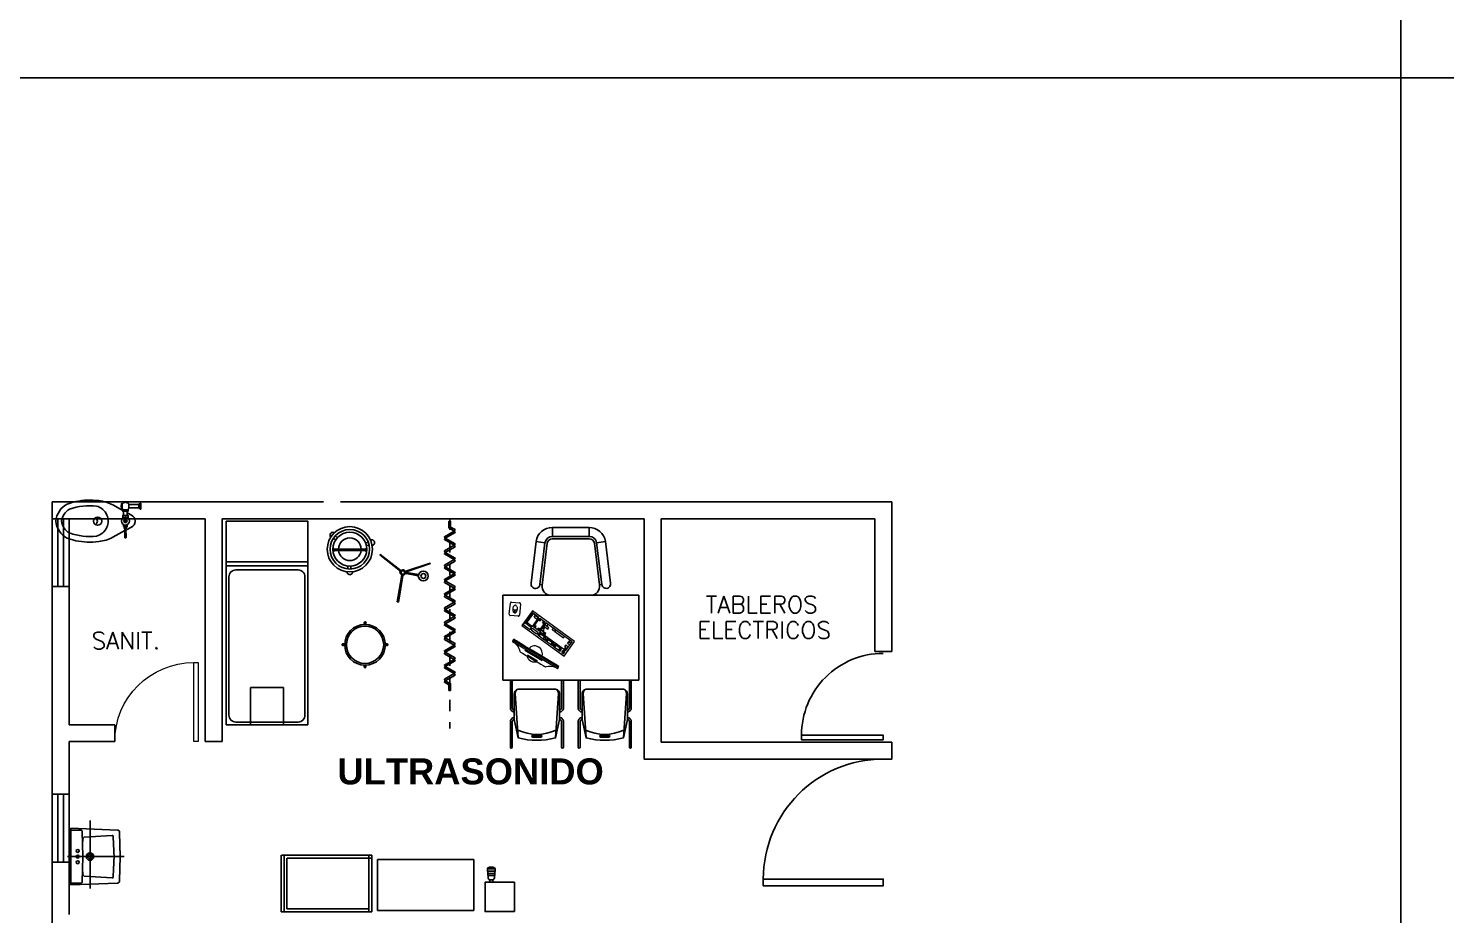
# Model space of a CAD drawing. Header units: millimetres. Extents: x 2523 to 2756, y 378 to 482.
# Drawn here: x 2724.76 to 2737.29, y 399.72 to 407.56 of the extents above; entities that cross this region are included whole.
import ezdxf

# ---------------------------------------------------------------- set-up
doc = ezdxf.new("R2010")
doc.units = ezdxf.units.MM
doc.linetypes.add('HIDDE50', pattern=[0.08, 0.05, -0.03])
for name, color, linetype in [('CANCEL', 6, 'Continuous'), ('M', 5, 'Continuous'), ('MOBILIARIO', 161, 'Continuous'), ('MOBSANIT', 161, 'Continuous'), ('MS', 8, 'Continuous'), ('TEXTOS', 3, 'Continuous')]:
    doc.layers.add(name, color=color, linetype=linetype)
doc.layers.add('MOB', color=161, linetype='Continuous', lineweight=15)
doc.layers.add('Mob. Sanitario', color=156, linetype='Continuous', lineweight=13)
doc.styles.add('ArialB', font='arialbd.ttf')
doc.styles.add('ROMANS', font='romans.shx')

# ---------------------------------------------------------------- blocks, each defined once
blk = doc.blocks.new('P10')
blk.add_lwpolyline([(-0.9, 0.9), (-0.95, 0.9), (-0.95, 0), (-0.9, 0)], close=True)
blk.add_arc((-0.9, 0), 0.9, 0, 90)
blk = doc.blocks.new('LAMP')
for p, q in [((-0.156, 0.204), (-0.16, 0.201)), ((-0.015, 0.015), (-0.16, 0.201)), ((-0.012, 0.02), (-0.156, 0.204)), ((-0.015, 0.015), (-0.025, 0.001)), ((-0.025, 0.001), (-0.023, -0.009)), ((-0.015, 0.015), (-0.009, 0.023)), ((0.001, 0.025), (-0.009, 0.023)), ((0.023, 0.009), (0.001, 0.025)), ((0.023, 0.009), (0.26, 0.049)), ((0.023, 0.009), (0.025, -0.001)), ((0.025, -0.001), (0.262, 0.039)), ((0.26, 0.049), (0.262, 0.039)), ((-0.009, -0.019), (-0.084, -0.243)), ((-0.004, -0.022), (-0.08, -0.244)), ((-0.023, -0.009), (-0.001, -0.025)), ((-0.002, -0.016), (0.019, -0.139)), ((0.007, -0.014), (0.028, -0.137)), ((0.009, -0.023), (0.025, -0.001)), ((-0.08, -0.244), (-0.084, -0.243)), ((0.033, -0.225), (0.033, -0.225)), ((0.043, -0.223), (0.043, -0.223))]:
    blk.add_line(p, q)
for centre, radius in [((0, 0), 0.0155), ((0.031, -0.181), 0.0439), ((0.031, -0.182), 0.0213)]:
    blk.add_circle(centre, radius)
blk = doc.blocks.new('PCU')
for points in [[(-0.017, 0.149), (-0.017, 0.141), (0.006, 0.141), (0.006, 0.149)], [(-0.01, 0.141), (-0.01, -0.141)], [(0, 0.141), (0, -0.141)], [(0.037, 0.17), (0.032, 0.147)], [(0.062, 0.164), (0.055, 0.137)], [(-0.173, 0.008), (-0.15, 0.008)], [(-0.173, -0.017), (-0.146, -0.017)], [(0.099, -0.144), (0.081, -0.124)], [(0.118, -0.126), (0.102, -0.11)], [(-0.017, -0.149), (-0.017, -0.141), (0.006, -0.141), (0.006, -0.149)]]:
    blk.add_lwpolyline(points)
for radius in [0.2, 0.175, 0.15]:
    blk.add_circle((0, 0), radius)
for centre, radius, start, end in [((0.059, 0.193), 0.025, 334.9162, 171.1999), ((-0.2, 0), 0.025, 86.4167, 273.5833), ((0, 0), 0.1, 95.7392, 264.2608), ((0, 0), 0.1, 270, 90), ((0.125, -0.15), 0.025, 227.1617, 32.4494)]:
    blk.add_arc(centre, radius, start, end)
blk = doc.blocks.new('BAN')
for p, q in [((-0.008, 0.18), (-0.008, 0.195)), ((0.007, 0.18), (0.007, 0.195)), ((-0.18, 0.008), (-0.195, 0.008)), ((0.195, 0.007), (0.18, 0.007)), ((-0.18, -0.007), (-0.195, -0.007)), ((0.195, -0.008), (0.18, -0.008)), ((-0.008, -0.18), (-0.008, -0.195)), ((0.007, -0.18), (0.007, -0.195))]:
    blk.add_line(p, q)
for radius in [0.18, 0.165]:
    blk.add_circle((0, 0), radius)
for centre, start, end in [((-0.001, 0.195), 359.184, 181.3882), ((-0.195, 0.001), 88.6118, 270.816), ((0.195, -0.001), 268.6118, 90.816), ((-0.001, -0.195), 178.6118, 0.816)]:
    blk.add_arc(centre, 0.0075, start, end)
blk = doc.blocks.new('Silla 1')
at = {"layer": 'MOBILIARIO'}
for p, q in [((0.41, -0.035), (0.41, 0.035)), ((0.427, -0.035), (0.427, 0.035))]:
    blk.add_line(p, q, dxfattribs=at)
for points in [[(0.185, 0.2, 0.414214), (0.168, 0.218), (-0.07, 0.218, -1), (-0.07, 0.235), (0.168, 0.235, -0.414214), (0.203, 0.2)], [(0.433, 0.165), (0.27, 0.2), (0.044, 0.2, 0.414214), (0, 0.157), (0, -0.157, 0.414214), (0.044, -0.2), (0.27, -0.2), (0.433, -0.165)], [(0, 0.162, -0.342318), (0.039, 0.191), (0.433, 0.165, -0.120336), (0.433, -0.165), (0.039, -0.191, -0.342318), (0, -0.162)], [(0.253, 0.2, -0.414214), (0.288, 0.235), (0.514, 0.235, -1), (0.514, 0.218), (0.288, 0.218, 0.414214), (0.27, 0.2)], [(0.203, -0.2, -0.414214), (0.168, -0.235), (-0.07, -0.235, -1), (-0.07, -0.218), (0.168, -0.218, 0.414214), (0.185, -0.2)], [(0.253, -0.2, 0.414214), (0.288, -0.235), (0.514, -0.235, 1), (0.514, -0.218), (0.288, -0.218, -0.414214), (0.27, -0.2)]]:
    blk.add_lwpolyline(points, format="xyb", dxfattribs=at)
for centre, radius, start, end in [((0, 0), 0.401, 334.9925, 25.0075), ((0.418, 0.035), 0.00871, 0, 180), ((0.418, -0.035), 0.00871, 180, 0)]:
    blk.add_arc(centre, radius, start, end, dxfattribs=at)
blk = doc.blocks.new('Silla 2')
at = {"layer": 'MOBILIARIO'}
for p, q in [((-0.464, 0.228), (-0.476, 0.307)), ((-0.094, 0.273), (-0.091, 0.253)), ((-0.52, 0.162), (-0.6, 0.162)), ((-0.52, -0.163), (-0.6, -0.163)), ((-0.463, -0.229), (-0.476, -0.308)), ((-0.094, -0.273), (-0.091, -0.253))]:
    blk.add_line(p, q, dxfattribs=at)
for points in [[(-0.106, -0.352), (-0.476, -0.308, -0.368373), (-0.6, -0.163), (-0.6, 0.162, -0.368373), (-0.476, 0.307), (-0.107, 0.352, -1), (-0.094, 0.273), (-0.464, 0.228, 0.368373), (-0.52, 0.162), (-0.52, -0.163, 0.368373), (-0.463, -0.229), (-0.094, -0.273, -1.00085)], [(0, 0.176), (0, -0.176, -0.46159), (-0.09, -0.253), (-0.46, -0.209, -0.368373), (-0.5, -0.163), (-0.5, 0.162, -0.368373), (-0.461, 0.208), (-0.091, 0.253, -0.46159)]]:
    blk.add_lwpolyline(points, format="xyb", close=True, dxfattribs=at)
blk = doc.blocks.new('A$C6DFF4CF1')
at = {"lineweight": 0}
for points, knots in [([(0.465, 0.322), (0.426, 0.317), (0.388, 0.33), (0.36, 0.357), (0.36, 0.357), (0.36, 0.357), (0.097, 0.334), (0.097, 0.334), (0.097, 0.334), (0.073, 0.304), (0.038, 0.285), (0, 0.281)], [0, 0, 0, 0, 0.333333, 0.333333, 0.333333, 0.5, 0.666667, 0.666667, 0.666667, 0.833333, 1, 1, 1, 1]), ([(0, 0.281), (0, 0.281), (0.465, 0.322), (0.465, 0.322), (0.465, 0.322), (0.465, 0.322), (0.467, 0.301), (0.467, 0.301), (0.467, 0.301), (0.467, 0.301), (0.002, 0.26), (0.002, 0.26), (0.002, 0.26), (0.002, 0.26), (0, 0.281), (0, 0.281)], [0, 0, 0, 0, 0.25, 0.25, 0.25, 0.375, 0.5, 0.5, 0.5, 0.625, 0.75, 0.75, 0.75, 0.875, 1, 1, 1, 1]), ([(0.174, 0.275), (0.185, 0.245), (0.214, 0.225), (0.246, 0.228), (0.246, 0.228), (0.278, 0.231), (0.304, 0.255), (0.309, 0.287)], [0, 0, 0, 0, 0.5, 0.5, 0.5, 0.75, 1, 1, 1, 1]), ([(0.286, 0.351), (0.272, 0.363), (0.253, 0.369), (0.234, 0.367), (0.234, 0.367), (0.215, 0.365), (0.198, 0.356), (0.186, 0.342)], [0, 0, 0, 0, 0.5, 0.5, 0.5, 0.75, 1, 1, 1, 1]), ([(0.628, 0.144), (0.626, 0.146), (0.624, 0.148), (0.622, 0.149), (0.622, 0.149), (0.619, 0.149), (0.616, 0.149), (0.614, 0.148)], [0, 0, 0, 0, 0.5, 0.5, 0.5, 0.75, 1, 1, 1, 1]), ([(0.598, 0.102), (0.597, 0.099), (0.597, 0.097), (0.598, 0.095), (0.598, 0.095), (0.6, 0.092), (0.602, 0.091), (0.604, 0.091)], [0, 0, 0, 0, 0.5, 0.5, 0.5, 0.75, 1, 1, 1, 1]), ([(0.599, 0.013), (0.601, 0.011), (0.603, 0.009), (0.605, 0.008), (0.605, 0.008), (0.608, 0.008), (0.611, 0.008), (0.613, 0.009)], [0, 0, 0, 0, 0.5, 0.5, 0.5, 0.75, 1, 1, 1, 1]), ([(0.606, 0.092), (0.607, 0.094), (0.607, 0.097), (0.606, 0.099), (0.606, 0.099), (0.604, 0.101), (0.602, 0.102), (0.6, 0.103)], [0, 0, 0, 0, 0.5, 0.5, 0.5, 0.75, 1, 1, 1, 1]), ([(0.674, 0.044), (0.676, 0.046), (0.678, 0.048), (0.678, 0.05), (0.678, 0.05), (0.679, 0.053), (0.679, 0.056), (0.677, 0.058)], [0, 0, 0, 0, 0.5, 0.5, 0.5, 0.75, 1, 1, 1, 1])]:
    blk.add_open_spline(points, degree=3, knots=knots, dxfattribs=at)
for points in [[(0.466, 0.311), (0.466, 0.311), (0.001, 0.27), (0.001, 0.27)], [(0.33, 0.322), (0.33, 0.322), (0.151, 0.305), (0.151, 0.305)], [(0.287, 0.339), (0.287, 0.339), (0.184, 0.33), (0.184, 0.33)], [(0.479, 0.16), (0.479, 0.16), (0.019, 0.16), (0.019, 0.16)], [(0.019, 0.16), (0.019, 0.16), (0.019, 0), (0.019, 0)], [(0.034, 0.145), (0.034, 0.145), (0.034, 0.125), (0.034, 0.125)], [(0.053, 0.145), (0.053, 0.145), (0.034, 0.145), (0.034, 0.145)], [(0.034, 0.145), (0.034, 0.145), (0.034, 0.125), (0.034, 0.125)], [(0.036, 0.143), (0.036, 0.143), (0.036, 0.128), (0.036, 0.128)], [(0.051, 0.143), (0.051, 0.143), (0.036, 0.143), (0.036, 0.143)], [(0.036, 0.128), (0.036, 0.128), (0.051, 0.128), (0.051, 0.128)], [(0.051, 0.143), (0.051, 0.143), (0.051, 0.128), (0.051, 0.128)], [(0.051, 0.128), (0.051, 0.128), (0.051, 0.143), (0.051, 0.143)], [(0.053, 0.145), (0.053, 0.145), (0.053, 0.125), (0.053, 0.125)], [(0.053, 0.125), (0.053, 0.125), (0.053, 0.145), (0.053, 0.145)], [(0.072, 0.145), (0.072, 0.145), (0.072, 0.125), (0.072, 0.125)], [(0.148, 0.145), (0.148, 0.145), (0.072, 0.145), (0.072, 0.145)], [(0.074, 0.143), (0.074, 0.143), (0.074, 0.128), (0.074, 0.128)], [(0.089, 0.143), (0.089, 0.143), (0.074, 0.143), (0.074, 0.143)], [(0.074, 0.128), (0.074, 0.128), (0.089, 0.128), (0.089, 0.128)], [(0.089, 0.143), (0.089, 0.143), (0.089, 0.128), (0.089, 0.128)], [(0.089, 0.128), (0.089, 0.128), (0.089, 0.143), (0.089, 0.143)], [(0.131, 0.143), (0.131, 0.143), (0.131, 0.128), (0.131, 0.128)], [(0.146, 0.143), (0.146, 0.143), (0.131, 0.143), (0.131, 0.143)], [(0.131, 0.128), (0.131, 0.128), (0.146, 0.128), (0.146, 0.128)], [(0.146, 0.143), (0.146, 0.143), (0.146, 0.128), (0.146, 0.128)], [(0.146, 0.128), (0.146, 0.128), (0.146, 0.143), (0.146, 0.143)], [(0.148, 0.145), (0.148, 0.145), (0.148, 0.125), (0.148, 0.125)], [(0.148, 0.125), (0.148, 0.125), (0.148, 0.145), (0.148, 0.145)], [(0.156, 0.145), (0.156, 0.145), (0.156, 0.125), (0.156, 0.125)], [(0.232, 0.145), (0.232, 0.145), (0.156, 0.145), (0.156, 0.145)], [(0.158, 0.143), (0.158, 0.143), (0.158, 0.128), (0.158, 0.128)], [(0.173, 0.143), (0.173, 0.143), (0.158, 0.143), (0.158, 0.143)], [(0.158, 0.128), (0.158, 0.128), (0.173, 0.128), (0.173, 0.128)], [(0.173, 0.143), (0.173, 0.143), (0.173, 0.128), (0.173, 0.128)], [(0.173, 0.128), (0.173, 0.128), (0.173, 0.143), (0.173, 0.143)], [(0.215, 0.143), (0.215, 0.143), (0.215, 0.128), (0.215, 0.128)], [(0.23, 0.143), (0.23, 0.143), (0.215, 0.143), (0.215, 0.143)], [(0.215, 0.128), (0.215, 0.128), (0.23, 0.128), (0.23, 0.128)], [(0.23, 0.143), (0.23, 0.143), (0.23, 0.128), (0.23, 0.128)], [(0.23, 0.128), (0.23, 0.128), (0.23, 0.143), (0.23, 0.143)], [(0.232, 0.145), (0.232, 0.145), (0.232, 0.125), (0.232, 0.125)], [(0.232, 0.125), (0.232, 0.125), (0.232, 0.145), (0.232, 0.145)], [(0.24, 0.145), (0.24, 0.145), (0.24, 0.125), (0.24, 0.125)], [(0.317, 0.145), (0.317, 0.145), (0.24, 0.145), (0.24, 0.145)], [(0.242, 0.143), (0.242, 0.143), (0.242, 0.128), (0.242, 0.128)], [(0.257, 0.143), (0.257, 0.143), (0.242, 0.143), (0.242, 0.143)], [(0.242, 0.128), (0.242, 0.128), (0.257, 0.128), (0.257, 0.128)], [(0.257, 0.143), (0.257, 0.143), (0.257, 0.128), (0.257, 0.128)], [(0.257, 0.128), (0.257, 0.128), (0.257, 0.143), (0.257, 0.143)], [(0.299, 0.143), (0.299, 0.143), (0.299, 0.128), (0.299, 0.128)], [(0.314, 0.143), (0.314, 0.143), (0.299, 0.143), (0.299, 0.143)], [(0.299, 0.128), (0.299, 0.128), (0.314, 0.128), (0.314, 0.128)], [(0.314, 0.143), (0.314, 0.143), (0.314, 0.128), (0.314, 0.128)], [(0.314, 0.128), (0.314, 0.128), (0.314, 0.143), (0.314, 0.143)], [(0.317, 0.145), (0.317, 0.145), (0.317, 0.125), (0.317, 0.125)], [(0.317, 0.125), (0.317, 0.125), (0.317, 0.145), (0.317, 0.145)], [(0.329, 0.145), (0.329, 0.145), (0.389, 0.145), (0.389, 0.145)], [(0.329, 0.125), (0.329, 0.125), (0.329, 0.145), (0.329, 0.145)], [(0.389, 0.145), (0.389, 0.145), (0.389, 0.125), (0.389, 0.125)], [(0.398, 0.145), (0.398, 0.145), (0.398, 0.125), (0.398, 0.125)], [(0.476, 0.145), (0.476, 0.145), (0.398, 0.145), (0.398, 0.145)], [(0.476, 0.125), (0.476, 0.125), (0.476, 0.145), (0.476, 0.145)], [(0.479, 0), (0.479, 0), (0.479, 0.16), (0.479, 0.16)], [(0.553, 0.112), (0.553, 0.112), (0.614, 0.148), (0.614, 0.148)], [(0.628, 0.144), (0.628, 0.144), (0.677, 0.058), (0.677, 0.058)], [(0.019, 0), (0.019, 0), (0.479, 0), (0.479, 0)], [(0.034, 0.125), (0.034, 0.125), (0.053, 0.125), (0.053, 0.125)], [(0.321, 0.11), (0.321, 0.11), (0.034, 0.11), (0.034, 0.11)], [(0.034, 0.11), (0.034, 0.11), (0.034, 0.015), (0.034, 0.015)], [(0.034, 0.015), (0.034, 0.015), (0.321, 0.015), (0.321, 0.015)], [(0.036, 0.108), (0.036, 0.108), (0.036, 0.093), (0.036, 0.093)], [(0.051, 0.108), (0.051, 0.108), (0.036, 0.108), (0.036, 0.108)], [(0.036, 0.093), (0.036, 0.093), (0.051, 0.093), (0.051, 0.093)], [(0.036, 0.089), (0.036, 0.089), (0.036, 0.074), (0.036, 0.074)], [(0.062, 0.089), (0.062, 0.089), (0.036, 0.089), (0.036, 0.089)], [(0.036, 0.074), (0.036, 0.074), (0.062, 0.074), (0.062, 0.074)], [(0.036, 0.051), (0.036, 0.051), (0.036, 0.036), (0.036, 0.036)], [(0.058, 0.051), (0.058, 0.051), (0.036, 0.051), (0.036, 0.051)], [(0.036, 0.036), (0.036, 0.036), (0.058, 0.036), (0.058, 0.036)], [(0.036, 0.032), (0.036, 0.032), (0.036, 0.017), (0.036, 0.017)], [(0.058, 0.032), (0.058, 0.032), (0.036, 0.032), (0.036, 0.032)], [(0.036, 0.017), (0.036, 0.017), (0.058, 0.017), (0.058, 0.017)], [(0.051, 0.108), (0.051, 0.108), (0.051, 0.093), (0.051, 0.093)], [(0.051, 0.093), (0.051, 0.093), (0.051, 0.108), (0.051, 0.108)], [(0.058, 0.051), (0.058, 0.051), (0.058, 0.036), (0.058, 0.036)], [(0.058, 0.036), (0.058, 0.036), (0.058, 0.051), (0.058, 0.051)], [(0.058, 0.032), (0.058, 0.032), (0.058, 0.017), (0.058, 0.017)], [(0.058, 0.017), (0.058, 0.017), (0.058, 0.032), (0.058, 0.032)], [(0.062, 0.089), (0.062, 0.089), (0.062, 0.074), (0.062, 0.074)], [(0.062, 0.074), (0.062, 0.074), (0.062, 0.089), (0.062, 0.089)], [(0.072, 0.125), (0.072, 0.125), (0.148, 0.125), (0.148, 0.125)], [(0.116, 0.032), (0.116, 0.032), (0.116, 0.017), (0.116, 0.017)], [(0.212, 0.032), (0.212, 0.032), (0.116, 0.032), (0.116, 0.032)], [(0.116, 0.017), (0.116, 0.017), (0.212, 0.017), (0.212, 0.017)], [(0.156, 0.125), (0.156, 0.125), (0.232, 0.125), (0.232, 0.125)], [(0.212, 0.032), (0.212, 0.032), (0.212, 0.017), (0.212, 0.017)], [(0.212, 0.017), (0.212, 0.017), (0.212, 0.032), (0.212, 0.032)], [(0.216, 0.032), (0.216, 0.032), (0.216, 0.017), (0.216, 0.017)], [(0.239, 0.032), (0.239, 0.032), (0.216, 0.032), (0.216, 0.032)], [(0.216, 0.017), (0.216, 0.017), (0.239, 0.017), (0.239, 0.017)], [(0.239, 0.032), (0.239, 0.032), (0.239, 0.017), (0.239, 0.017)], [(0.239, 0.017), (0.239, 0.017), (0.239, 0.032), (0.239, 0.032)], [(0.24, 0.125), (0.24, 0.125), (0.317, 0.125), (0.317, 0.125)], [(0.265, 0.108), (0.265, 0.108), (0.265, 0.093), (0.265, 0.093)], [(0.28, 0.108), (0.28, 0.108), (0.265, 0.108), (0.265, 0.108)], [(0.265, 0.093), (0.265, 0.093), (0.28, 0.093), (0.28, 0.093)], [(0.273, 0.051), (0.273, 0.051), (0.273, 0.036), (0.273, 0.036)], [(0.319, 0.051), (0.319, 0.051), (0.273, 0.051), (0.273, 0.051)], [(0.273, 0.036), (0.273, 0.036), (0.319, 0.036), (0.319, 0.036)], [(0.28, 0.108), (0.28, 0.108), (0.28, 0.093), (0.28, 0.093)], [(0.28, 0.093), (0.28, 0.093), (0.28, 0.108), (0.28, 0.108)], [(0.284, 0.108), (0.284, 0.108), (0.284, 0.093), (0.284, 0.093)], [(0.319, 0.108), (0.319, 0.108), (0.284, 0.108), (0.284, 0.108)], [(0.284, 0.093), (0.284, 0.093), (0.319, 0.093), (0.319, 0.093)], [(0.296, 0.089), (0.296, 0.089), (0.296, 0.074), (0.296, 0.074)], [(0.319, 0.089), (0.319, 0.089), (0.296, 0.089), (0.296, 0.089)], [(0.296, 0.074), (0.296, 0.074), (0.304, 0.074), (0.304, 0.074)], [(0.296, 0.032), (0.296, 0.032), (0.296, 0.017), (0.296, 0.017)], [(0.319, 0.032), (0.319, 0.032), (0.296, 0.032), (0.296, 0.032)], [(0.296, 0.017), (0.296, 0.017), (0.319, 0.017), (0.319, 0.017)], [(0.304, 0.074), (0.304, 0.074), (0.304, 0.055), (0.304, 0.055)], [(0.304, 0.055), (0.304, 0.055), (0.319, 0.055), (0.319, 0.055)], [(0.319, 0.108), (0.319, 0.108), (0.319, 0.093), (0.319, 0.093)], [(0.319, 0.093), (0.319, 0.093), (0.319, 0.108), (0.319, 0.108)], [(0.319, 0.089), (0.319, 0.089), (0.319, 0.055), (0.319, 0.055)], [(0.319, 0.055), (0.319, 0.055), (0.319, 0.089), (0.319, 0.089)], [(0.319, 0.051), (0.319, 0.051), (0.319, 0.036), (0.319, 0.036)], [(0.319, 0.036), (0.319, 0.036), (0.319, 0.051), (0.319, 0.051)], [(0.319, 0.032), (0.319, 0.032), (0.319, 0.017), (0.319, 0.017)], [(0.319, 0.017), (0.319, 0.017), (0.319, 0.032), (0.319, 0.032)], [(0.321, 0.11), (0.321, 0.11), (0.321, 0.015), (0.321, 0.015)], [(0.389, 0.125), (0.389, 0.125), (0.329, 0.125), (0.329, 0.125)], [(0.329, 0.015), (0.329, 0.015), (0.329, 0.11), (0.329, 0.11)], [(0.329, 0.11), (0.329, 0.11), (0.389, 0.11), (0.389, 0.11)], [(0.389, 0.015), (0.389, 0.015), (0.329, 0.015), (0.329, 0.015)], [(0.332, 0.108), (0.332, 0.108), (0.332, 0.093), (0.332, 0.093)], [(0.347, 0.108), (0.347, 0.108), (0.332, 0.108), (0.332, 0.108)], [(0.332, 0.093), (0.332, 0.093), (0.347, 0.093), (0.347, 0.093)], [(0.332, 0.032), (0.332, 0.032), (0.332, 0.017), (0.332, 0.017)], [(0.347, 0.032), (0.347, 0.032), (0.332, 0.032), (0.332, 0.032)], [(0.332, 0.017), (0.332, 0.017), (0.347, 0.017), (0.347, 0.017)], [(0.347, 0.108), (0.347, 0.108), (0.347, 0.093), (0.347, 0.093)], [(0.347, 0.093), (0.347, 0.093), (0.347, 0.108), (0.347, 0.108)], [(0.347, 0.032), (0.347, 0.032), (0.347, 0.017), (0.347, 0.017)], [(0.347, 0.017), (0.347, 0.017), (0.347, 0.032), (0.347, 0.032)], [(0.371, 0.108), (0.371, 0.108), (0.371, 0.093), (0.371, 0.093)], [(0.386, 0.108), (0.386, 0.108), (0.371, 0.108), (0.371, 0.108)], [(0.371, 0.093), (0.371, 0.093), (0.386, 0.093), (0.386, 0.093)], [(0.371, 0.032), (0.371, 0.032), (0.371, 0.017), (0.371, 0.017)], [(0.386, 0.032), (0.386, 0.032), (0.371, 0.032), (0.371, 0.032)], [(0.371, 0.017), (0.371, 0.017), (0.386, 0.017), (0.386, 0.017)], [(0.386, 0.108), (0.386, 0.108), (0.386, 0.093), (0.386, 0.093)], [(0.386, 0.093), (0.386, 0.093), (0.386, 0.108), (0.386, 0.108)], [(0.386, 0.032), (0.386, 0.032), (0.386, 0.017), (0.386, 0.017)], [(0.386, 0.017), (0.386, 0.017), (0.386, 0.032), (0.386, 0.032)], [(0.389, 0.11), (0.389, 0.11), (0.389, 0.015), (0.389, 0.015)], [(0.398, 0.125), (0.398, 0.125), (0.476, 0.125), (0.476, 0.125)], [(0.398, 0.11), (0.398, 0.11), (0.398, 0.015), (0.398, 0.015)], [(0.476, 0.11), (0.476, 0.11), (0.398, 0.11), (0.398, 0.11)], [(0.398, 0.015), (0.398, 0.015), (0.476, 0.015), (0.476, 0.015)], [(0.401, 0.035), (0.401, 0.035), (0.401, 0.02), (0.401, 0.02)], [(0.435, 0.035), (0.435, 0.035), (0.401, 0.035), (0.401, 0.035)], [(0.401, 0.02), (0.401, 0.02), (0.435, 0.02), (0.435, 0.02)], [(0.435, 0.035), (0.435, 0.035), (0.435, 0.02), (0.435, 0.02)], [(0.435, 0.02), (0.435, 0.02), (0.435, 0.035), (0.435, 0.035)], [(0.458, 0.108), (0.458, 0.108), (0.458, 0.093), (0.458, 0.093)], [(0.473, 0.108), (0.473, 0.108), (0.458, 0.108), (0.458, 0.108)], [(0.458, 0.093), (0.458, 0.093), (0.473, 0.093), (0.473, 0.093)], [(0.458, 0.089), (0.458, 0.089), (0.458, 0.057), (0.458, 0.057)], [(0.473, 0.089), (0.473, 0.089), (0.458, 0.089), (0.458, 0.089)], [(0.458, 0.057), (0.458, 0.057), (0.473, 0.057), (0.473, 0.057)], [(0.458, 0.053), (0.458, 0.053), (0.458, 0.02), (0.458, 0.02)], [(0.473, 0.053), (0.473, 0.053), (0.458, 0.053), (0.458, 0.053)], [(0.458, 0.02), (0.458, 0.02), (0.473, 0.02), (0.473, 0.02)], [(0.473, 0.108), (0.473, 0.108), (0.473, 0.093), (0.473, 0.093)], [(0.473, 0.093), (0.473, 0.093), (0.473, 0.108), (0.473, 0.108)], [(0.473, 0.089), (0.473, 0.089), (0.473, 0.057), (0.473, 0.057)], [(0.473, 0.057), (0.473, 0.057), (0.473, 0.089), (0.473, 0.089)], [(0.473, 0.053), (0.473, 0.053), (0.473, 0.02), (0.473, 0.02)], [(0.473, 0.02), (0.473, 0.02), (0.473, 0.053), (0.473, 0.053)], [(0.476, 0.015), (0.476, 0.015), (0.476, 0.11), (0.476, 0.11)], [(0.553, 0.112), (0.549, 0.11), (0.547, 0.104), (0.55, 0.099)], [(0.599, 0.013), (0.599, 0.013), (0.55, 0.099), (0.55, 0.099)], [(0.59, 0.098), (0.59, 0.098), (0.589, 0.093), (0.589, 0.093)], [(0.589, 0.093), (0.589, 0.093), (0.589, 0.088), (0.589, 0.088)], [(0.589, 0.088), (0.589, 0.088), (0.589, 0.082), (0.589, 0.082)], [(0.589, 0.082), (0.589, 0.082), (0.591, 0.076), (0.591, 0.076)], [(0.592, 0.102), (0.592, 0.102), (0.59, 0.098), (0.59, 0.098)], [(0.591, 0.076), (0.591, 0.076), (0.593, 0.071), (0.593, 0.071)], [(0.595, 0.104), (0.595, 0.104), (0.592, 0.102), (0.592, 0.102)], [(0.593, 0.071), (0.593, 0.071), (0.596, 0.065), (0.596, 0.065)], [(0.598, 0.106), (0.598, 0.106), (0.595, 0.104), (0.595, 0.104)], [(0.631, 0.087), (0.616, 0.088), (0.602, 0.08), (0.595, 0.066)], [(0.596, 0.065), (0.596, 0.065), (0.6, 0.06), (0.6, 0.06)], [(0.599, 0.102), (0.599, 0.102), (0.597, 0.106), (0.597, 0.106)], [(0.602, 0.107), (0.602, 0.107), (0.598, 0.106), (0.598, 0.106)], [(0.598, 0.102), (0.598, 0.102), (0.6, 0.103), (0.6, 0.103)], [(0.6, 0.06), (0.6, 0.06), (0.604, 0.055), (0.604, 0.055)], [(0.607, 0.107), (0.607, 0.107), (0.602, 0.107), (0.602, 0.107)], [(0.606, 0.092), (0.606, 0.092), (0.604, 0.091), (0.604, 0.091)], [(0.604, 0.055), (0.604, 0.055), (0.608, 0.052), (0.608, 0.052)], [(0.605, 0.091), (0.605, 0.091), (0.61, 0.082), (0.61, 0.082)], [(0.611, 0.106), (0.611, 0.106), (0.607, 0.107), (0.607, 0.107)], [(0.608, 0.052), (0.608, 0.052), (0.613, 0.049), (0.613, 0.049)], [(0.616, 0.104), (0.616, 0.104), (0.611, 0.106), (0.611, 0.106)], [(0.613, 0.049), (0.613, 0.049), (0.618, 0.047), (0.618, 0.047)], [(0.674, 0.044), (0.674, 0.044), (0.613, 0.009), (0.613, 0.009)], [(0.621, 0.1), (0.621, 0.1), (0.616, 0.104), (0.616, 0.104)], [(0.618, 0.047), (0.618, 0.047), (0.622, 0.046), (0.622, 0.046)], [(0.625, 0.096), (0.625, 0.096), (0.621, 0.1), (0.621, 0.1)], [(0.622, 0.046), (0.622, 0.046), (0.626, 0.046), (0.626, 0.046)], [(0.629, 0.091), (0.629, 0.091), (0.625, 0.096), (0.625, 0.096)], [(0.626, 0.046), (0.626, 0.046), (0.63, 0.048), (0.63, 0.048)], [(0.632, 0.086), (0.632, 0.086), (0.629, 0.091), (0.629, 0.091)], [(0.63, 0.048), (0.63, 0.048), (0.633, 0.05), (0.633, 0.05)], [(0.635, 0.08), (0.635, 0.08), (0.632, 0.086), (0.632, 0.086)], [(0.633, 0.05), (0.633, 0.05), (0.636, 0.054), (0.636, 0.054)], [(0.637, 0.074), (0.637, 0.074), (0.635, 0.08), (0.635, 0.08)], [(0.636, 0.054), (0.636, 0.054), (0.637, 0.058), (0.637, 0.058)], [(0.638, 0.069), (0.638, 0.069), (0.637, 0.074), (0.637, 0.074)], [(0.637, 0.058), (0.637, 0.058), (0.638, 0.063), (0.638, 0.063)], [(0.638, 0.063), (0.638, 0.063), (0.638, 0.069), (0.638, 0.069)]]:
    blk.add_open_spline(points, degree=3, dxfattribs=at)
blk = doc.blocks.new('OBLVSMPROV')
for points in [[(-0.001, -0.266), (-0.211, -0.262, -0.448672), (-0.235, -0.243), (-0.25, 0.169, -0.425069), (-0.25, 0.169), (0, 0.169)], [(-0.234, 0.169), (-0.234, 0.079, 0.440685), (-0.223, 0.069), (0, 0.063)], [(0, 0.169), (0.25, 0.169, -0.425069), (0.25, 0.169), (0.235, -0.243, -0.448672), (0.211, -0.262), (0.001, -0.266)], [(0.234, 0.169), (0.234, 0.079, -0.440685), (0.223, 0.069), (0, 0.063)], [(-0.111, 0.066), (-0.152, 0.064, 0.229331), (-0.172, 0.053), (-0.188, -0.195, 0.498504), (-0.175, -0.206), (0.01, -0.213)], [(0.111, 0.066), (0.152, 0.064, -0.229331), (0.172, 0.053), (0.188, -0.195, -0.498504), (0.175, -0.206), (-0.01, -0.213)]]:
    blk.add_lwpolyline(points, format="xyb")
for points in [[(0, 0.2), (0, -0.302)], [(0.282, 0), (-0.319, 0)]]:
    blk.add_lwpolyline(points)
for centre, radius in [((-0.05, 0.109), 0.0129), ((0, 0), 0.0328), ((0, 0), 0.0208), ((0, 0.109), 0.0129), ((0.05, 0.109), 0.0129)]:
    blk.add_circle(centre, radius)
blk = doc.blocks.new('A$C05C22262')
for p, q in [((0.037, 0.735), (0.037, 0.644)), ((0.067, 0.735), (0.067, 0.644)), ((0.135, 0.63), (0.098, 0.63)), ((0.135, 0.599), (0.098, 0.599))]:
    blk.add_line(p, q)
at = {"color": 8}
for p, q in [((0.038, 0.735), (0.038, 0.742)), ((0.052, 0.735), (0.052, 0.742)), ((0.066, 0.735), (0.066, 0.742)), ((0.098, 0.632), (0.085, 0.632)), ((0.221, 0.627), (0.218, 0.627)), ((0.033, 0.586), (0.033, 0.584)), ((0.037, 0.579), (0.037, 0.584)), ((0.052, 0.579), (0.052, 0.584)), ((0.067, 0.579), (0.067, 0.584)), ((0.071, 0.586), (0.071, 0.584)), ((0.085, 0.615), (0.098, 0.615)), ((0.098, 0.598), (0.085, 0.598)), ((0.19, 0.615), (0.18, 0.615)), ((0.185, 0.61), (0.185, 0.62)), ((0.221, 0.603), (0.218, 0.603)), ((0.234, 0.624), (0.221, 0.624)), ((0.234, 0.615), (0.221, 0.615)), ((0.234, 0.606), (0.221, 0.606))]:
    blk.add_line(p, q, dxfattribs=at)
for points in [[(0.085, 0.635, 0.154601), (0.073, 0.644), (0.032, 0.644, 0.455032), (0.032, 0.586), (0.071, 0.586, 0.259938), (0.085, 0.595)], [(0.112, 0.63), (0.133, 0.668, -0.290731), (0.183, 0.7), (0.185, 0.7), (0.187, 0.7, -0.290731), (0.237, 0.668), (0.264, 0.619)], [(0.269, 0.611), (0.328, 0.505, -0.085425), (0.366, 0.379), (0.37, 0.328), (0.37, 0.304, -0.095638), (0.336, 0.101, -0.260174), (0.185, 0, -0.260174), (0.034, 0.101, -0.095638), (0, 0.304), (0, 0.328), (0.004, 0.379, -0.085425), (0.042, 0.505), (0.091, 0.592)]]:
    blk.add_lwpolyline(points, format="xyb")
for points in [[(0.025, 0.75), (0.079, 0.75, -0.443315), (0.071, 0.742), (0.033, 0.742, -0.443315)], [(0.049, 0.579), (0.056, 0.579), (0.056, 0.577, -0.414214), (0.054, 0.575), (0.051, 0.575, -0.414214), (0.049, 0.577)], [(0.254, 0.611), (0.329, 0.609, 0.421553), (0.334, 0.614), (0.334, 0.616, 0.421553), (0.329, 0.621), (0.254, 0.619)]]:
    blk.add_lwpolyline(points, format="xyb", close=True, dxfattribs=at)
for points in [[(0.072, 0.742), (0.072, 0.735), (0.033, 0.735), (0.033, 0.742)], [(0.198, 0.622), (0.198, 0.607), (0.185, 0.6), (0.172, 0.607), (0.172, 0.622), (0.185, 0.63)], [(0.234, 0.599), (0.221, 0.599), (0.221, 0.631), (0.234, 0.631)], [(0.032, 0.584), (0.073, 0.584), (0.073, 0.579), (0.032, 0.579)], [(0.247, 0.604), (0.234, 0.604), (0.234, 0.626), (0.247, 0.626)], [(0.254, 0.608), (0.247, 0.608), (0.247, 0.622), (0.254, 0.622)]]:
    blk.add_lwpolyline(points, close=True, dxfattribs=at)
blk.add_lwpolyline([(0.085, 0.592), (0.085, 0.638), (0.098, 0.638), (0.098, 0.592)], close=True)
blk.add_lwpolyline([(0.159, 0.592), (0.135, 0.592), (0.135, 0.638), (0.159, 0.638)])
blk.add_lwpolyline([(0.185, 0.463, 0.094025), (0.131, 0.451, 0.231007), (0.052, 0.359), (0.052, 0.359, 0.115347), (0.08, 0.121, 0.246972), (0.185, 0.05, 0.246972), (0.29, 0.121, 0.115347), (0.318, 0.359), (0.318, 0.359, 0.231007), (0.239, 0.451, 0.094025)], format="xyb", close=True)
for radius in [0.035, 0.0095]:
    blk.add_circle((0.185, 0.615), radius)
blk.add_circle((0.185, 0.37), 0.0362, dxfattribs=at)
blk.add_arc((0.185, 0.331), 0.0362, 32.8341, 147.1659, dxfattribs=at)
blk = doc.blocks.new('WC')
at = {"layer": 'MOBSANIT', "rotation": 180}
blk.add_blockref('A$C05C22262', (0.17, 0.75), dxfattribs=at)
blk = doc.blocks.new('CORT')
for points in [[(0.06, 0.008), (0.01, 0.008), (0.01, -0.007), (0.069, -0.007), (0.096, 0.04), (0.083, 0.047)], [(0.159, -0.04), (0.109, 0.047), (0.096, 0.04), (0.146, -0.047)], [(0.159, -0.04), (0.209, 0.047), (0.222, 0.04), (0.172, -0.047)], [(0.285, -0.04), (0.235, 0.047), (0.222, 0.04), (0.272, -0.047)], [(0.285, -0.04), (0.335, 0.047), (0.348, 0.04), (0.298, -0.047)], [(0.411, -0.04), (0.361, 0.047), (0.348, 0.04), (0.398, -0.047)], [(0.411, -0.04), (0.461, 0.047), (0.474, 0.04), (0.424, -0.047)], [(0.537, -0.04), (0.487, 0.047), (0.474, 0.04), (0.524, -0.047)], [(0.537, -0.04), (0.587, 0.047), (0.6, 0.04), (0.55, -0.047)], [(0.663, -0.04), (0.613, 0.047), (0.6, 0.04), (0.65, -0.047)], [(0.663, -0.04), (0.713, 0.047), (0.726, 0.04), (0.676, -0.047)], [(0.789, -0.04), (0.739, 0.047), (0.726, 0.04), (0.776, -0.047)], [(0.789, -0.04), (0.839, 0.047), (0.852, 0.04), (0.802, -0.047)], [(0.915, -0.04), (0.865, 0.047), (0.852, 0.04), (0.902, -0.047)], [(0.915, -0.04), (0.965, 0.047), (0.978, 0.04), (0.928, -0.047)], [(1.041, -0.04), (0.991, 0.047), (0.978, 0.04), (1.028, -0.047)], [(1.041, -0.04), (1.091, 0.047), (1.104, 0.04), (1.054, -0.047)], [(1.167, -0.04), (1.117, 0.047), (1.104, 0.04), (1.154, -0.047)], [(1.167, -0.04), (1.217, 0.047), (1.23, 0.04), (1.18, -0.047)], [(1.293, -0.04), (1.243, 0.047), (1.23, 0.04), (1.28, -0.047)], [(1.293, -0.04), (1.343, 0.047), (1.356, 0.04), (1.306, -0.047)], [(1.419, -0.04), (1.369, 0.047), (1.356, 0.04), (1.406, -0.047)], [(1.454, -0.007), (1.504, -0.007), (1.504, 0.008), (1.446, 0.008), (1.419, -0.04), (1.432, -0.047)]]:
    blk.add_lwpolyline(points, close=True)

msp = doc.modelspace()

# ---------------------------------------------------------------- linework, layer by layer
at = {"color": 8, "linetype": 'HIDDE50', "elevation": -0.0019}
msp.add_lwpolyline([(2728.4824, 403.2232), (2728.4824, 401.3674)], dxfattribs=at)
at = {"layer": 'CANCEL'}
for p, q in [((2724.9652, 403.2232, -0.0019), (2724.9652, 402.6232, -0.0019)), ((2725.0152, 403.2232, -0.0019), (2725.0152, 402.6232, -0.0019)), ((2725.0652, 403.2232, -0.0019), (2725.0652, 402.6232, -0.0019)), ((2725.1152, 403.2232, -0.0019), (2725.1152, 402.6232, -0.0019)), ((2724.9652, 400.7877, -0.0009), (2724.9652, 400.1877, -0.0009)), ((2725.0152, 400.7877, -0.0009), (2725.0152, 400.1877, -0.0009)), ((2725.0652, 400.7877, -0.0009), (2725.0652, 400.1877, -0.0009)), ((2725.1152, 400.7877, -0.0009), (2725.1152, 400.1877, -0.0009))]:
    msp.add_line(p, q, dxfattribs=at)
at = {"layer": 'M'}
for p, q in [((2724.9652, 403.3732, -0.0019), (2727.3652, 403.3732, -0.0019)), ((2727.5152, 403.3732, -0.0019), (2732.3902, 403.3732, -0.0019)), ((2732.3902, 402.0482), (2732.3902, 403.3732)), ((2724.9652, 403.2232, -0.0019), (2726.3192, 403.2232, -0.0019)), ((2726.3192, 403.2232), (2726.3192, 401.2522)), ((2726.4692, 401.2522), (2726.4692, 403.2232)), ((2726.4692, 403.2232, -0.0019), (2730.2027, 403.2232, -0.0019)), ((2730.2027, 403.2232), (2730.2027, 401.0982)), ((2730.3527, 403.2232, -0.0019), (2732.2402, 403.2232, -0.0019)), ((2730.3527, 403.2232), (2730.3527, 401.2482)), ((2732.2402, 403.2232), (2732.2402, 402.0482)), ((2725.1152, 402.6232, -0.0019), (2724.9652, 402.6232, -0.0019)), ((2724.9652, 400.7877, -0.0004), (2724.9652, 402.6232)), ((2725.1152, 402.6232), (2725.1152, 401.4022)), ((2732.3902, 402.0482), (2732.2402, 402.0482)), ((2725.1152, 401.4022), (2725.5192, 401.4022)), ((2725.5192, 401.4022), (2725.1152, 401.4022)), ((2725.5192, 401.4022), (2725.5192, 401.2522)), ((2725.5192, 401.2522), (2725.5192, 401.4022)), ((2725.5192, 401.2522), (2725.1152, 401.2522)), ((2725.1152, 401.2522), (2725.1152, 400.7877, -0.0006)), ((2726.4692, 401.2522), (2726.3192, 401.2522)), ((2726.3192, 401.2522), (2726.4692, 401.2522)), ((2730.3527, 401.2482), (2732.2402, 401.2482)), ((2732.3902, 401.2482), (2732.2402, 401.2482)), ((2732.3902, 401.0982), (2732.3902, 401.2482)), ((2732.3902, 401.0982), (2730.2027, 401.0982)), ((2725.1152, 400.7877, -0.0009), (2724.9652, 400.7877, -0.0009)), ((2725.1152, 400.1877, -0.0009), (2724.9652, 400.1877, -0.0009)), ((2724.9652, 393.3232, -0.0019), (2724.9652, 400.1877, -0.0005)), ((2725.1152, 400.1877, -0.0013), (2725.1152, 399.7232, -0.0019))]:
    msp.add_line(p, q, dxfattribs=at)
at = {"layer": 'M', "elevation": -0.0019}
msp.add_lwpolyline([(2724.9652, 403.2232), (2724.9652, 403.3732)], dxfattribs=at)
at = {"layer": 'MOBILIARIO', "color": 2}
msp.add_line((2731.6902, 403.3732, -0.0019), (2732.3902, 403.3732, -0.0019), dxfattribs=at)
at = {"layer": 'MOBILIARIO'}
for p, q in [((2726.5056, 402.8419, -0.0019), (2727.2256, 402.8419, -0.0019)), ((2726.5056, 402.8059, -0.0019), (2727.2256, 402.8059, -0.0019)), ((2726.7207, 401.7298, -0.0019), (2727.0105, 401.7298, -0.0019)), ((2726.7207, 401.7298, -0.0019), (2726.7207, 401.4019, -0.0019)), ((2727.0105, 401.7298, -0.0019), (2727.0105, 401.4019, -0.0019)), ((2726.992, 400.2482, -0.0019), (2726.992, 399.7482, -0.0019)), ((2727.7931, 400.2482, -0.0019), (2726.9931, 400.2482, -0.0019)), ((2727.017, 399.7482, -0.0019), (2727.017, 400.2482, -0.0019)), ((2727.0181, 400.2482, -0.0019), (2727.7681, 400.2482, -0.0019)), ((2727.042, 399.7732, -0.0019), (2727.042, 400.2232, -0.0019)), ((2727.7681, 400.2232, -0.0019), (2727.0431, 400.2232, -0.0019)), ((2727.0431, 400.2232, -0.0019), (2727.7681, 400.2232, -0.0019)), ((2727.7931, 400.2232, -0.0019), (2727.0681, 400.2232, -0.0019)), ((2727.767, 400.2482, -0.0019), (2727.767, 399.7482, -0.0019)), ((2727.792, 399.7482, -0.0019), (2727.792, 400.2482, -0.0019)), ((2728.6936, 400.2095, -0.0019), (2727.8436, 400.2095, -0.0019)), ((2727.8436, 399.7595, -0.0019), (2727.8436, 400.2095, -0.0019)), ((2728.6936, 399.7595, -0.0019), (2728.6936, 400.2095, -0.0019)), ((2728.8218, 400.0473, -0.0019), (2728.815, 400.1198, -0.0019)), ((2728.8829, 400.1281, -0.0019), (2728.8156, 400.1281, -0.0019)), ((2728.8824, 400.1081, -0.0019), (2728.8161, 400.1081, -0.0019)), ((2728.8348, 400.1426, -0.0019), (2728.8637, 400.1426, -0.0019)), ((2728.8835, 400.1198, -0.0019), (2728.8767, 400.0473, -0.0019)), ((2728.8805, 400.0881, -0.0019), (2728.818, 400.0881, -0.0019)), ((2728.8787, 400.0681, -0.0019), (2728.8199, 400.0681, -0.0019)), ((2728.8368, 400.0101, -0.0019), (2728.8368, 400.0301, -0.0019)), ((2728.8569, 400.0301, -0.0019), (2728.8416, 400.0301, -0.0019)), ((2728.8618, 400.0101, -0.0019), (2728.8618, 400.0301, -0.0019)), ((2726.992, 399.7482, -0.0019), (2727.792, 399.7482, -0.0019)), ((2727.767, 399.7732, -0.0019), (2727.042, 399.7732, -0.0019)), ((2727.042, 399.7482, -0.0019), (2727.067, 399.7482, -0.0019)), ((2728.6936, 399.7595, -0.0019), (2727.8436, 399.7595, -0.0019)), ((2728.6936, 399.7595, -0.0019), (2727.8436, 399.7595, -0.0019))]:
    msp.add_line(p, q, dxfattribs=at)
at = {"layer": 'MOBILIARIO', "color": 2, "elevation": -0.0019}
msp.add_lwpolyline([(2732.3902, 403.3732), (2731.6902, 403.3732)], dxfattribs=at)
at = {"layer": 'MOBILIARIO', "elevation": -0.0019}
msp.add_lwpolyline([(2726.5056, 403.2019), (2727.2256, 403.2019), (2727.2256, 401.4019), (2726.5056, 401.4019)], close=True, dxfattribs=at)
msp.add_lwpolyline([(2727.2016, 401.4859, -0.4142136), (2727.1416, 401.4259), (2726.5896, 401.4259, -0.4142136), (2726.5296, 401.4859), (2726.5296, 402.7099, -0.4142136), (2726.5896, 402.7699), (2727.1416, 402.7699, -0.4142136), (2727.2016, 402.7099)], format="xyb", close=True, dxfattribs=at)
at = {"layer": 'MOBILIARIO'}
msp.add_lwpolyline([(2728.9527, 402.546), (2728.9527, 401.796), (2730.1527, 401.796), (2730.1527, 402.546)], close=True, dxfattribs=at)
at = {"layer": 'MOBILIARIO', "elevation": -0.0019}
for points in [[(2729.0543, 399.8801), (2729.0543, 400.0101), (2728.7943, 400.0101), (2728.7943, 399.8801)], [(2728.7943, 399.8801), (2728.7943, 399.7501), (2729.0543, 399.7501)], [(2729.0543, 399.7501), (2729.0543, 399.8801)]]:
    msp.add_lwpolyline(points, dxfattribs=at)
at = {"layer": 'MOBILIARIO'}
for centre, start, end in [((2728.8348, 400.1226, -0.0019), 90, 188.1301), ((2728.8637, 400.1226, -0.0019), 351.8699, 90), ((2728.8416, 400.0501, -0.0019), 188.1301, 270), ((2728.8569, 400.0501, -0.0019), 270, 351.8699)]:
    msp.add_arc(centre, 0.02, start, end, dxfattribs=at)
at = {"layer": 'MS'}
for points in [[(2736.8942, 378.2662), (2717.3183, 378.2662), (2717.3183, 476.1288), (2736.8942, 476.1288)], [(2736.8942, 407.121), (2755.796, 407.121), (2755.796, 381.2436), (2736.8942, 381.2436)]]:
    msp.add_lwpolyline(points, close=True, dxfattribs=at)
msp.add_lwpolyline([(2717.3183, 407.121), (2736.8942, 407.121)], dxfattribs=at)

# ---------------------------------------------------------------- block references
at = {"layer": 'CANCEL'}
for p, xscale, yscale, zscale, rotation in [((2732.3152, 402.0323), 0.803027469445766, 0.803027469445766, 0.803027469445766, 89.99999999999962), ((2732.3152, 401.0982), 1.177862399999867, 1.177862399999867, 1.177862399999867, 90)]:
    msp.add_blockref('P10', p, dxfattribs=dict(at, xscale=xscale, yscale=yscale, zscale=zscale, rotation=rotation))
at = {"layer": 'MOB', "xscale": -0.777599999999893, "yscale": 0.777599999999893, "zscale": 0.7776}
msp.add_blockref('P10', (2725.5192, 401.2522), dxfattribs=at)
at = {"layer": 'Mob. Sanitario', "rotation": 90}
msp.add_blockref('WC', (2725.7485, 403.2166), dxfattribs=at)
at = {"layer": 'MOBILIARIO', "xscale": -1}
for name, p, rotation in [('PCU', (2727.5983, 402.9529, -0.0019), 270), ('LAMP', (2728.0669, 402.7473, -0.0019), 90), ('OBLVSMPROV', (2725.3005, 400.2361), 90.00129851171735)]:
    msp.add_blockref(name, p, dxfattribs=dict(at, rotation=rotation))
at = {"layer": 'MOBILIARIO'}
for name, p, rotation in [('CORT', (2728.4824, 401.6948, -0.0019), 90.00004347030934), ('Silla 2', (2729.5527, 402.546), 270), ('BAN', (2727.7328, 402.1085, -0.0019), 270), ('Silla 1', (2729.2527, 401.7176), 270), ('Silla 1', (2729.8527, 401.7176), 270)]:
    msp.add_blockref(name, p, dxfattribs=dict(at, rotation=rotation))
at = {"layer": 'MOBILIARIO', "lineweight": 0, "rotation": 144.1533246633589}
msp.add_blockref('A$C6DFF4CF1', (2729.6015, 402.1275), dxfattribs=at)

# ---------------------------------------------------------------- texts
at = {"style": 'ArialB'}
msp.add_text('ULTRASONIDO', height=0.23, dxfattribs=at).set_placement((2727.4881, 400.8746))
at = {"layer": 'TEXTOS', "style": 'ROMANS'}
for s, p in [('TABLEROS', (2730.7454, 402.3889)), ('ELECTRICOS', (2730.6706, 402.1639)), ('SANIT.', (2725.3151, 402.07))]:
    msp.add_text(s, height=0.15, rotation=360, dxfattribs=at).set_placement(p)

doc.saveas('drawing.dxf')
